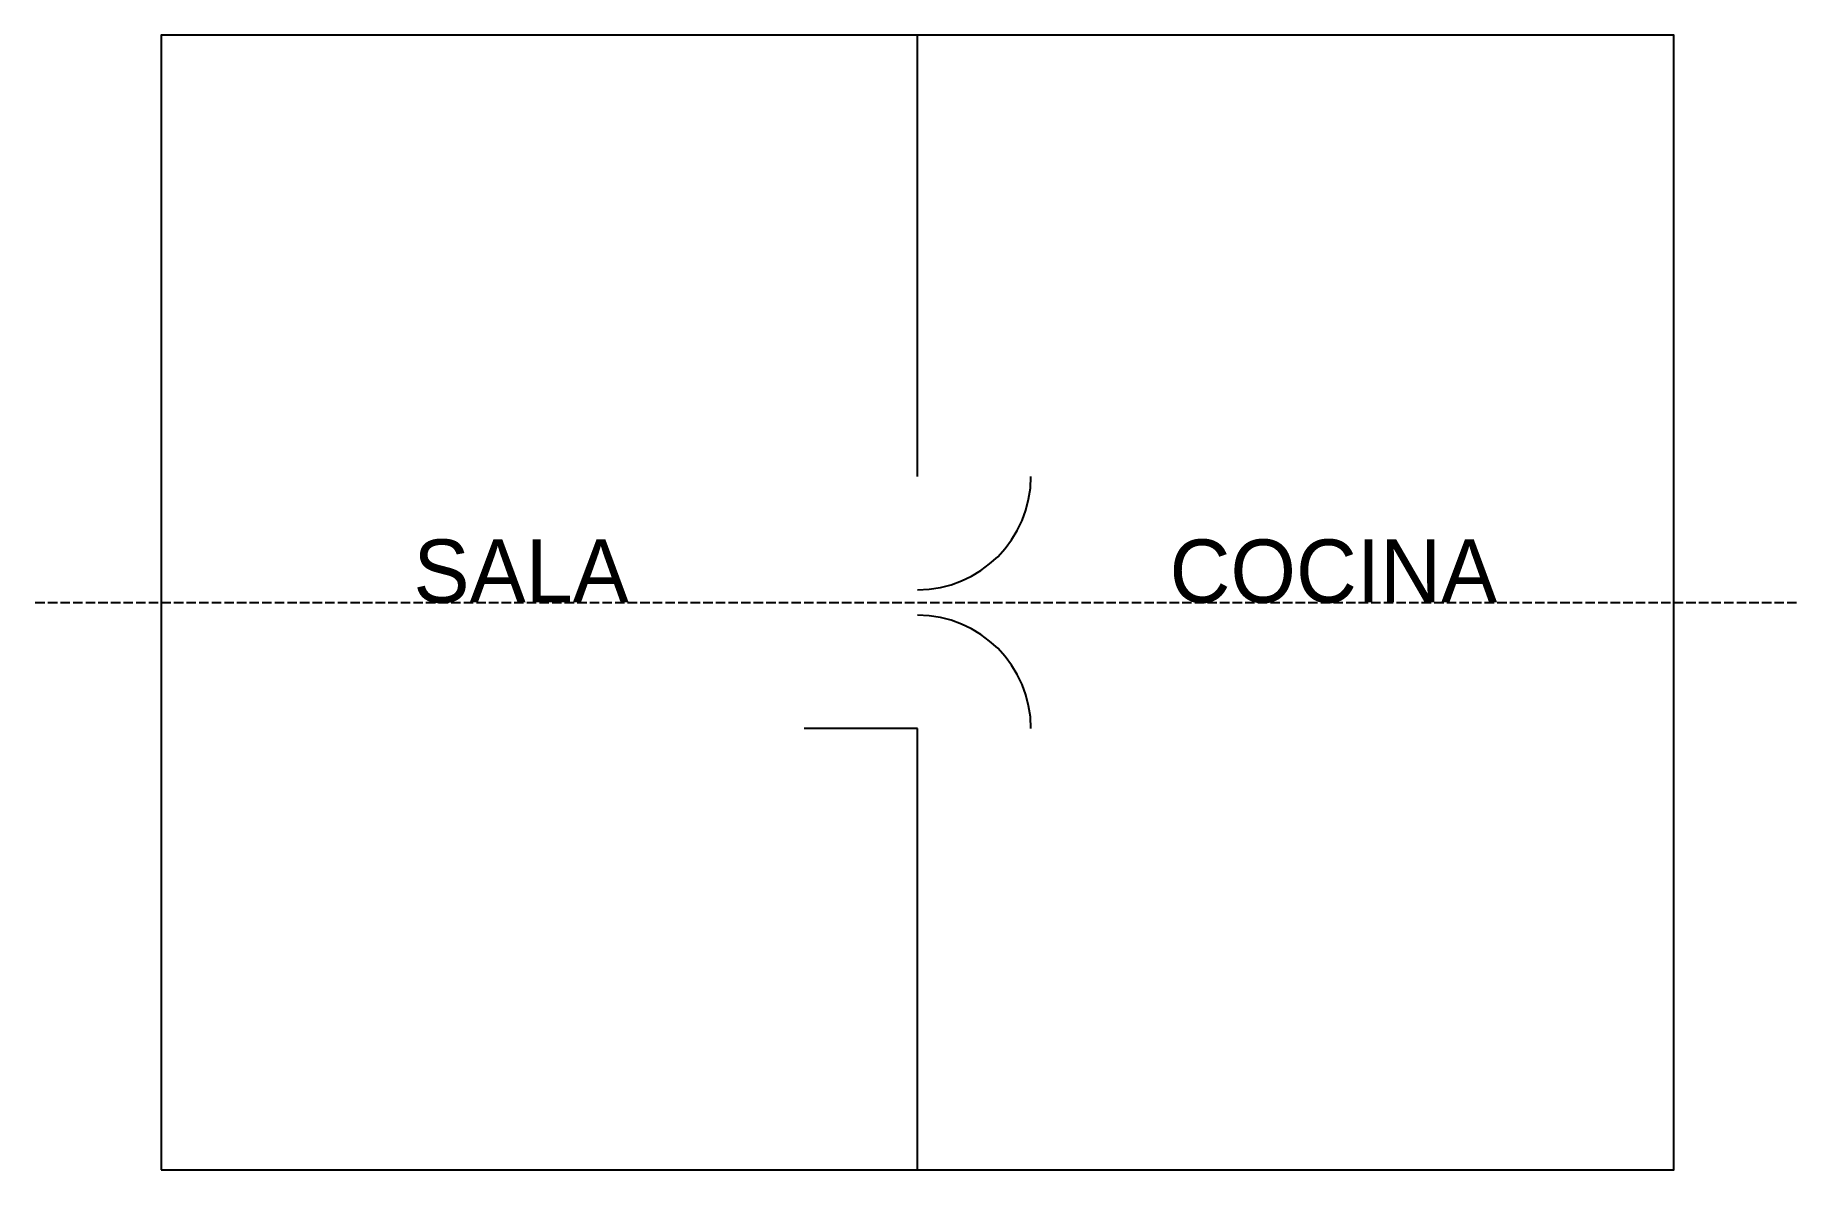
# Model space of a CAD drawing. Extents: x -10 to 130, y 0 to 90.
import ezdxf

# ---------------------------------------------------------------- set-up
doc = ezdxf.new("R2010")
doc.units = 0
doc.header["$MEASUREMENT"] = 0
doc.linetypes.add('TRAZOS', pattern=[1, 0.75, -0.25])
for name, color, linetype in [('EJES', 2, 'TRAZOS'), ('MUROS', 1, 'CONTINUOUS'), ('PUERTAS', 4, 'CONTINUOUS'), ('TEXTOS', 6, 'CONTINUOUS')]:
    doc.layers.add(name, color=color, linetype=linetype)

# ---------------------------------------------------------------- blocks, each defined once
blk = doc.blocks.new('PUERTA')
at = {"layer": 'PUERTAS'}
blk.add_line((0, 0), (0, 9), dxfattribs=at)
blk.add_arc((0, 0), 9, 270, 0, dxfattribs=at)

msp = doc.modelspace()

# ---------------------------------------------------------------- linework, layer by layer
at = {"layer": 'EJES'}
msp.add_line((-10, 45), (130, 45), dxfattribs=at)
at = {"layer": 'MUROS'}
for p, q in [((60, 55), (60, 90)), ((60, 0), (60, 35))]:
    msp.add_line(p, q, dxfattribs=at)
msp.add_lwpolyline([(0, 0), (120, 0), (120, 90), (0, 90)], close=True, dxfattribs=at)

# ---------------------------------------------------------------- block references
at = {"layer": 'PUERTAS'}
msp.add_blockref('PUERTA', (60, 55), dxfattribs=at)
at = {"layer": 'PUERTAS', "rotation": 90}
msp.add_blockref('PUERTA', (60, 35), dxfattribs=at)

# ---------------------------------------------------------------- texts
at = {"layer": 'TEXTOS'}
for s, p in [('SALA', (20, 45)), ('COCINA', (80, 45))]:
    msp.add_text(s, height=5, dxfattribs=at).set_placement(p)

doc.saveas('drawing.dxf')
